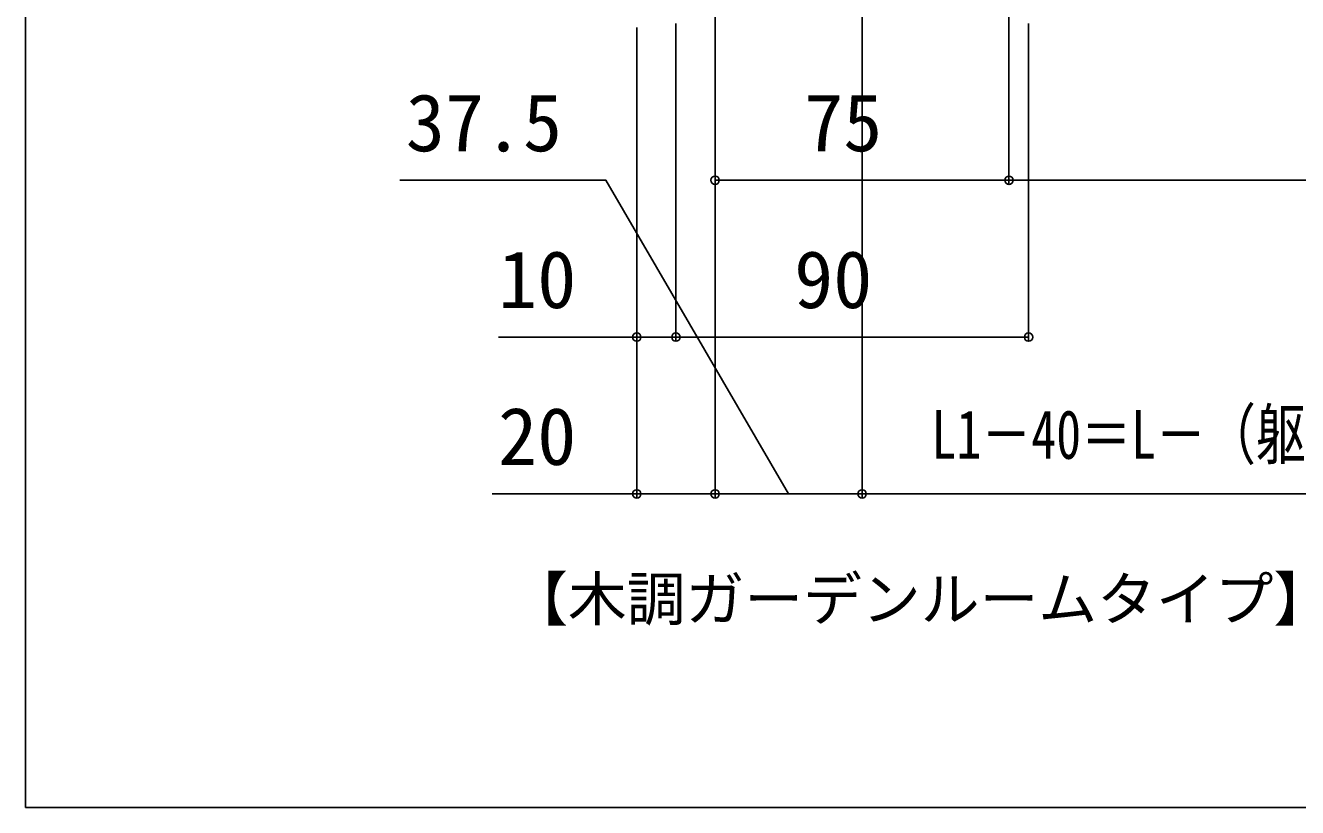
# Model space of a CAD drawing. Units: millimetres, scale not verified. Extents: x -875 to 875, y -1304 to 1297.
# Drawn here: x -875 to -550.4, y -1304.2 to -1104.7 of the extents above; entities that cross this region are included whole.
import ezdxf
from ezdxf.enums import TextEntityAlignment as Align

# ---------------------------------------------------------------- set-up
doc = ezdxf.new("R2010")
doc.units = ezdxf.units.MM
doc.header["$LTSCALE"] = 8
for name, color, linetype in [('0-2_USER1', 3, 'Continuous'), ('0-8_YKK_D', 6, 'Continuous'), ('0-9_YKK_ZWAK', 7, 'Continuous')]:
    doc.layers.add(name, color=color, linetype=linetype)
doc.styles.add('ＭＳ ゴシック', font='')
doc.styles.get('ＭＳ ゴシック').set_extended_font_data('MS Gothic')

msp = doc.modelspace()

# ---------------------------------------------------------------- linework, layer by layer
at = {"layer": '0-8_YKK_D'}
for p, q in [((-661.5, -1047.2), (-661.5, -1225.2)), ((-699, -1081.2), (-699, -1145.2)), ((-624, -1081.2), (-624, -1145.2)), ((-661.5, -1095.2), (-661.5, -1225.2)), ((-719, -1105.2), (-719, -1185.2)), ((-719, -1105.2), (-719, -1225.2)), ((-709, -1104.2), (-709, -1185.2)), ((-619, -1104.2), (-619, -1185.2)), ((-709, -1109.2), (-709, -1185.2)), ((-699, -1109.2), (-699, -1225.2)), ((-699, -1109.2), (-699, -1225.2)), ((-624, -1109.2), (-624, -1145.2)), ((-699, -1144.2), (-624, -1144.2)), ((-624, -1144.2), (-222, -1144.2)), ((-709, -1184.2), (-619, -1184.2)), ((-699, -1224.2), (-661.5, -1224.2)), ((-661.5, -1224.2), (-184.5, -1224.2))]:
    msp.add_line(p, q, dxfattribs=at)
for points in [[(-680.25, -1224.2), (-726.867, -1144.2), (-779.458, -1144.2)], [(-709, -1184.2), (-719, -1184.2), (-754.3, -1184.2)], [(-699, -1224.2), (-719, -1224.2), (-755.891, -1224.2)]]:
    msp.add_lwpolyline(points, dxfattribs=at)
for centre in [(-699, -1144.2), (-624, -1144.2), (-624, -1144.2), (-719, -1184.2), (-709, -1184.2), (-709, -1184.2), (-619, -1184.2), (-719, -1224.2), (-699, -1224.2), (-699, -1224.2), (-661.5, -1224.2)]:
    msp.add_circle(centre, 1.075, dxfattribs=at)
at = {"layer": '0-9_YKK_ZWAK'}
msp.add_line((-875, 1245.8), (-875, -1304.2), dxfattribs=at)
msp.add_lwpolyline([(-875, -1304.2), (875, -1304.2), (875, 1245.8)], dxfattribs=at)

# ---------------------------------------------------------------- texts
at = {"layer": '0-2_USER1', "style": 'ＭＳ ゴシック'}
msp.add_text('【木調ガーデンルームタイプ】', height=11, dxfattribs=at).set_placement((-751.557, -1259.78), align=Align.BOTTOM_LEFT)
at = {"layer": '0-8_YKK_D', "style": 'ＭＳ ゴシック'}
for s, p in [('37.5', (-777.935, -1141.2)), ('75', (-676.273, -1141.2)), ('10', (-754.368, -1181.2)), ('90', (-678.83, -1181.2)), ('20', (-754.368, -1221.2))]:
    msp.add_text(s, height=14.66, dxfattribs=at).set_placement(p, align=Align.BOTTOM_LEFT)
at = {"layer": '0-8_YKK_D', "style": 'ＭＳ ゴシック', "width": 0.75}
msp.add_text('L1－40＝L－（躯体柱／2－外壁厚）×2－（20＋37.5）×2', height=12.46, dxfattribs=at).set_placement((-643.771, -1218.978), align=Align.BOTTOM_LEFT)

doc.saveas('drawing.dxf')
